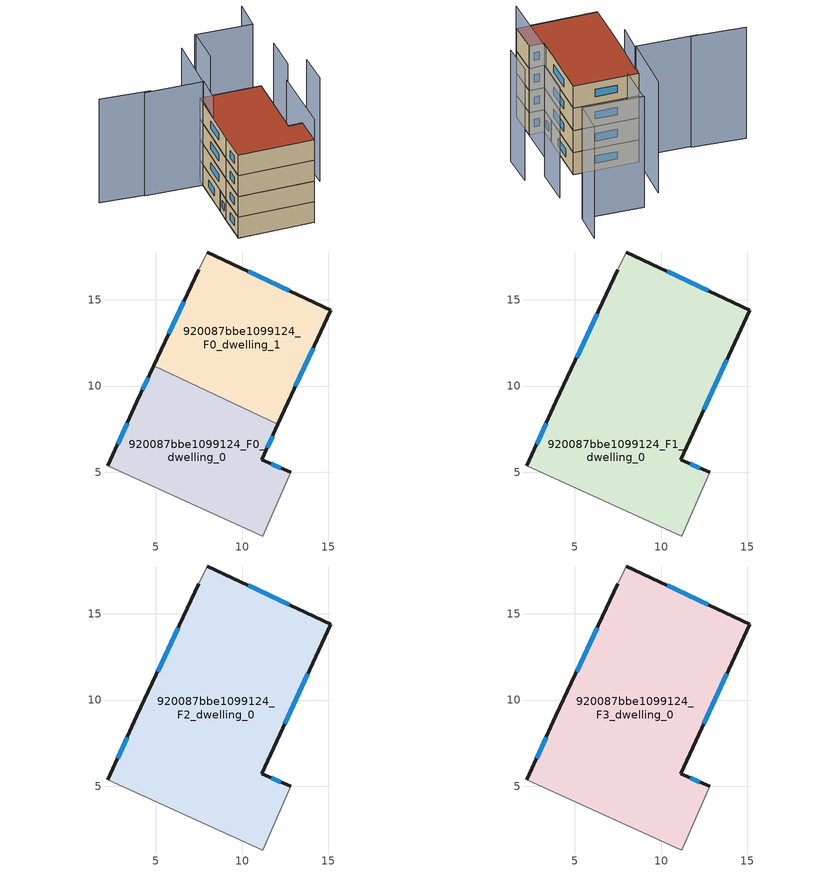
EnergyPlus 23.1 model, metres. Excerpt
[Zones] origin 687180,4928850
920087bbe1099124_F0_dwelling_0
 floor ground (EU_floor_Construction): 11.2,1.29 12.81,4.99 11.13,5.72 12.08,7.78 4.86,11.17 3.89,9.1 2.21,5.36 z0
 wall outside (EU_wall_Construction): 2.21,5.36 3.89,9.1 4.86,11.17 / 12.08,7.78 11.13,5.72 12.81,4.99 z0:3
 wall adiabatic (EU_wall_Construction): 12.81,4.99 11.2,1.29 2.21,5.36 z0:3
 wall to 920087bbe1099124_F0_dwelling_1 (EU_wall_Construction): 4.86,11.17 12.08,7.78 z0:3
 window (EU_Window_Construction): 2.77,6.61 3.33,7.85 / 4.22,9.79 4.54,10.48 / 11.77,7.09 11.45,6.41 / 11.69,5.48 12.25,5.23 z1:2
920087bbe1099124_F0_dwelling_1
 floor ground (EU_floor_Construction): 12.08,7.78 15.13,14.41 7.96,17.78 7.48,16.75 4.86,11.17 z0
 wall outside (EU_wall_Construction): 7.96,17.78 15.13,14.41 12.08,7.78 / 4.86,11.17 7.48,16.75 z0:3
 wall adiabatic (EU_wall_Construction): 7.48,16.75 7.96,17.78 z0:3
 window (EU_Window_Construction): 10.35,16.66 12.74,15.53 / 14.12,12.2 13.1,9.99 / 5.74,13.03 6.61,14.89 z1:2
920087bbe1099124_F1_dwelling_0
 floor to 920087bbe1099124_F0_dwelling_0 (EU_floor_Construction): 11.2,1.29 12.81,4.99 11.13,5.72 12.08,7.78 4.87,11.17 3.89,9.1 2.21,5.36 z3
 floor to 920087bbe1099124_F0_dwelling_1 (EU_floor_Construction): 12.08,7.78 15.13,14.41 7.96,17.78 7.48,16.75 4.87,11.17 z3
 wall outside (EU_wall_Construction): 2.21,5.36 3.89,9.1 7.48,16.75 / 7.96,17.78 15.13,14.41 11.13,5.72 12.81,4.99 z3:6
 wall adiabatic (EU_wall_Construction): 12.81,4.99 11.2,1.29 2.21,5.36 / 7.48,16.75 7.96,17.78 z3:6
 window (EU_Window_Construction): 2.77,6.61 3.33,7.85 / 5.09,11.65 6.29,14.2 / 10.35,16.66 12.74,15.53 / 13.8,11.51 12.47,8.62 / 11.69,5.48 12.25,5.23 z4:5
920087bbe1099124_F2_dwelling_0
 floor to 920087bbe1099124_F1_dwelling_0 (EU_floor_Construction): 11.2,1.29 12.81,4.99 11.13,5.72 15.13,14.41 7.96,17.78 7.48,16.75 3.89,9.1 2.21,5.36 z6
 wall outside (EU_wall_Construction): 2.21,5.36 3.89,9.1 7.48,16.75 / 7.96,17.78 15.13,14.41 11.13,5.72 12.81,4.99 z6:9
 wall adiabatic (EU_wall_Construction): 12.81,4.99 11.2,1.29 2.21,5.36 / 7.48,16.75 7.96,17.78 z6:9
 window (EU_Window_Construction): 2.77,6.61 3.33,7.85 / 5.09,11.65 6.29,14.2 / 10.35,16.66 12.74,15.53 / 13.8,11.51 12.47,8.62 / 11.69,5.48 12.25,5.23 z7:8
920087bbe1099124_F3_dwelling_0
 floor to 920087bbe1099124_F2_dwelling_0 (EU_floor_Construction): 11.2,1.29 12.81,4.99 11.13,5.72 15.13,14.41 7.96,17.78 7.48,16.75 3.89,9.1 2.21,5.36 z9
 wall outside (EU_wall_Construction): 2.21,5.36 3.89,9.1 7.48,16.75 / 7.96,17.78 15.13,14.41 11.13,5.72 12.81,4.99 z9:12
 wall adiabatic (EU_wall_Construction): 12.81,4.99 11.2,1.29 2.21,5.36 / 7.48,16.75 7.96,17.78 z9:12
 window (EU_Window_Construction): 2.77,6.61 3.33,7.85 / 5.09,11.65 6.29,14.2 / 10.35,16.66 12.74,15.53 / 13.8,11.51 12.47,8.62 / 11.69,5.48 12.25,5.23 z10:11
 roof outside (EU_roof_Construction): 15.13,14.41 11.13,5.72 12.81,4.99 11.2,1.29 2.21,5.36 3.89,9.1 7.48,16.75 7.96,17.78 z12
shading: 11.16,1.27 14.94,9.79 / 18.15,7.36 19.83,11.29 / 17.61,12.3 19.61,16.69 / 12.15,20.18 14.31,24.8 / 7.67,16.78 5.93,13.44 / 10.95,23.83 7.48,16.75 / 7.48,16.75 0.79,20.03 / 22.74,25.37 20.84,21.55 / 20.84,21.55 14.19,24.86 / 1.56,19.78 -4.19,22.86 z0:15
[Building]
EU S2 Campaign: North Axis=0; Terrain=City; Solar Distribution=FullExterior
[Site:Location]
Bologna: Latitude=44.5; Longitude=11.25; Time Zone=1; Elevation=37
[SizingPeriod:WeatherFileDays]
AnnualSizingPeriod: Begin Month=1; Begin Day of Month=1; End Month=12; End Day of Month=31; Day of Week for Start Day=Monday; Use Weather File Daylight Saving Period=No; Use Weather File Rain and Snow Indicators=No
[MATERIAL]
EU_InternalMass_Material: Roughness=MediumRough; Thickness=0.1; Conductivity=1; Density=1800; Specific Heat=900; Thermal Absorptance=0.9; Solar Absorptance=0.7; Visible Absorptance=0.7
[MATERIAL:NOMASS] Roughness=MediumRough; Thermal Absorptance=0.9; Solar Absorptance=0.7; Visible Absorptance=0.7
Name | Thermal Resistance
EU_wall_NoMass | 0.937881
EU_roof_NoMass | 0.548572
EU_floor_NoMass | 0.71348
[WINDOWMATERIAL:SIMPLEGLAZINGSYSTEM]
EU_Window_SimpleGlazing: UFactor=4.25633; Solar Heat Gain Coefficient=0.85; Visible Transmittance=0.85
[CONSTRUCTION]
EU_wall_Construction: EU_wall_NoMass
EU_roof_Construction: EU_roof_NoMass
EU_floor_Construction: EU_floor_NoMass
EU_InternalMass_Construction: EU_InternalMass_Material
EU_Window_Construction: EU_Window_SimpleGlazing
[ZONE] Type=1; Multiplier=1; Ceiling Height=autocalculate; Floor Area=autocalculate; Part of Total Floor Area=Yes
Name | Volume
920087bbe1099124_F0_dwelling_0; 920087bbe1099124_F0_dwelling_1 | 173.993
920087bbe1099124_F1_dwelling_0 | 347.982
920087bbe1099124_F2_dwelling_0; 920087bbe1099124_F3_dwelling_0 | 347.985
[INTERNALMASS] Construction=EU_InternalMass_Construction
Name | Zone or ZoneList | Surface Area
920087bbe1099124_F0_dwelling_0_EU_InternalMass | 920087bbe1099124_F0_dwelling_0 | 57.9983
920087bbe1099124_F0_dwelling_1_EU_InternalMass | 920087bbe1099124_F0_dwelling_1 | 57.9993
920087bbe1099124_F1_dwelling_0_EU_InternalMass | 920087bbe1099124_F1_dwelling_0 | 115.995
920087bbe1099124_F2_dwelling_0_EU_InternalMass | 920087bbe1099124_F2_dwelling_0 | 115.995
920087bbe1099124_F3_dwelling_0_EU_InternalMass | 920087bbe1099124_F3_dwelling_0 | 115.995
[OTHEREQUIPMENT] Fuel Type=Electricity; Design Level Calculation Method=Watts/Area; Power per Zone Floor Area=1; Fraction Latent=0; Fraction Radiant=0; Fraction Lost=0; Carbon Dioxide Generation Rate=0; EndUse Subcategory=EU_Step8_InternalGains
Name | Zone or ZoneList or Space or SpaceList | Schedule
EU_Step8_InternalGain_920087bbe1099124_F0_dwelling_0_f000 | 920087bbe1099124_F0_dwelling_0 | EU_Step8_GainSchedule_920087bbe1099124_F0_dwelling_0_f000
EU_Step8_InternalGain_920087bbe1099124_F0_dwelling_1_f000 | 920087bbe1099124_F0_dwelling_1 | EU_Step8_GainSchedule_920087bbe1099124_F0_dwelling_1_f000
EU_Step8_InternalGain_920087bbe1099124_F1_dwelling_0_f000 | 920087bbe1099124_F1_dwelling_0 | EU_Step8_GainSchedule_920087bbe1099124_F1_dwelling_0_f000
EU_Step8_InternalGain_920087bbe1099124_F2_dwelling_0_f000 | 920087bbe1099124_F2_dwelling_0 | EU_Step8_GainSchedule_920087bbe1099124_F2_dwelling_0_f000
EU_Step8_InternalGain_920087bbe1099124_F3_dwelling_0_f000 | 920087bbe1099124_F3_dwelling_0 | EU_Step8_GainSchedule_920087bbe1099124_F3_dwelling_0_f000
[ZONEVENTILATION:DESIGNFLOWRATE] Schedule=EU_AlwaysOn; Design Flow Rate Calculation Method=AirChanges/Hour; Air Changes per Hour=0.687892; Ventilation Type=Natural; Fan Pressure Rise=0; Fan Total Efficiency=1; Constant Term Coefficient=1; Temperature Term Coefficient=0; Velocity Term Coefficient=0; Velocity Squared Term Coefficient=0; Minimum Indoor Temperature=-100; Maximum Indoor Temperature=100; Delta Temperature=-100; Minimum Outdoor Temperature=-100; Maximum Outdoor Temperature=100; Maximum Wind Speed=40
Name | Zone or ZoneList or Space or SpaceList
EU_ConstantAir_920087bbe1099124_F0_dwelling_0 | 920087bbe1099124_F0_dwelling_0
EU_ConstantAir_920087bbe1099124_F0_dwelling_1 | 920087bbe1099124_F0_dwelling_1
EU_ConstantAir_920087bbe1099124_F1_dwelling_0 | 920087bbe1099124_F1_dwelling_0
EU_ConstantAir_920087bbe1099124_F2_dwelling_0 | 920087bbe1099124_F2_dwelling_0
EU_ConstantAir_920087bbe1099124_F3_dwelling_0 | 920087bbe1099124_F3_dwelling_0
[HVACTEMPLATE:THERMOSTAT] Constant Heating Setpoint=20; Constant Cooling Setpoint=50
EU_HeatOnly_920087bbe1099124_F0_dwelling_0; EU_HeatOnly_920087bbe1099124_F0_dwelling_1; EU_HeatOnly_920087bbe1099124_F1_dwelling_0; EU_HeatOnly_920087bbe1099124_F2_dwelling_0; EU_HeatOnly_920087bbe1099124_F3_dwelling_0
[HVACTEMPLATE:ZONE:IDEALLOADSAIRSYSTEM] System Availability Schedule=EU_AlwaysOn; Maximum Heating Supply Air Temperature=50; Minimum Cooling Supply Air Temperature=13; Maximum Heating Supply Air Humidity Ratio=0.0156; Minimum Cooling Supply Air Humidity Ratio=0.0077; Heating Limit=NoLimit; Cooling Limit=NoLimit; Heating Availability Schedule=EU_AlwaysOn; Cooling Availability Schedule=EU_CoolingOff; Dehumidification Control Type=ConstantSensibleHeatRatio; Cooling Sensible Heat Ratio=0.7; Dehumidification Setpoint=60; Humidification Control Type=None; Humidification Setpoint=30; Outdoor Air Method=None; Outdoor Air Flow Rate per Person=0.00944; Outdoor Air Flow Rate per Zone Floor Area=0; Outdoor Air Flow Rate per Zone=0; Demand Controlled Ventilation Type=None; Outdoor Air Economizer Type=NoEconomizer; Heat Recovery Type=None; Sensible Heat Recovery Effectiveness=0.7; Latent Heat Recovery Effectiveness=0.65
Name | Template Thermostat
920087bbe1099124_F0_dwelling_0 | EU_HeatOnly_920087bbe1099124_F0_dwelling_0
920087bbe1099124_F0_dwelling_1 | EU_HeatOnly_920087bbe1099124_F0_dwelling_1
920087bbe1099124_F1_dwelling_0 | EU_HeatOnly_920087bbe1099124_F1_dwelling_0
920087bbe1099124_F2_dwelling_0 | EU_HeatOnly_920087bbe1099124_F2_dwelling_0
920087bbe1099124_F3_dwelling_0 | EU_HeatOnly_920087bbe1099124_F3_dwelling_0
[SIZING:ZONE] Zone Cooling Design Supply Air Temperature Input Method=SupplyAirTemperature; Zone Cooling Design Supply Air Temperature=13; Zone Heating Design Supply Air Temperature Input Method=SupplyAirTemperature; Zone Heating Design Supply Air Temperature=50; Zone Cooling Design Supply Air Humidity Ratio=0.008; Zone Heating Design Supply Air Humidity Ratio=0.008; Cooling Design Air Flow Method=DesignDay; Cooling Design Air Flow Rate=0; Cooling Minimum Air Flow per Zone Floor Area=0.000762; Cooling Minimum Air Flow=0; Cooling Minimum Air Flow Fraction=0.2; Heating Design Air Flow Method=DesignDay; Heating Design Air Flow Rate=0; Heating Maximum Air Flow per Zone Floor Area=0.002032; Heating Maximum Air Flow=0.141576; Heating Maximum Air Flow Fraction=0.3; Account for Dedicated Outdoor Air System=No; Dedicated Outdoor Air System Control Strategy=NeutralSupplyAir; Dedicated Outdoor Air Low Setpoint Temperature for Design=autosize; Dedicated Outdoor Air High Setpoint Temperature for Design=autosize; Zone Load Sizing Method=Sensible Load Only No Latent Load; Zone Latent Cooling Design Supply Air Humidity Ratio Input Method=HumidityRatioDifference; Zone Cooling Design Supply Air Humidity Ratio Difference=0.005; Zone Latent Heating Design Supply Air Humidity Ratio Input Method=HumidityRatioDifference; Zone Humidification Design Supply Air Humidity Ratio Difference=0.005
920087bbe1099124_F0_dwelling_0; 920087bbe1099124_F0_dwelling_1; 920087bbe1099124_F1_dwelling_0; 920087bbe1099124_F2_dwelling_0; 920087bbe1099124_F3_dwelling_0
[SCHEDULE:CONSTANT]
Name | Hourly Value
EU_AlwaysOn | 1
EU_CoolingOff | 0
[SCHEDULE:FILE] Column Number=1; Rows to Skip at Top=0; Number of Hours of Data=8760; Column Separator=Comma; Interpolate to Timestep=No; Minutes per Item=60; Adjust Schedule for Daylight Savings=Yes
Name | File
EU_Step8_GainSchedule_920087bbe1099124_F0_dwelling_0_f000 | ../../schedules/920087bbe1099124/920087bbe1099124_F0_dwelling_0_f000_gain.csv
EU_Step8_GainSchedule_920087bbe1099124_F0_dwelling_1_f000 | ../../schedules/920087bbe1099124/920087bbe1099124_F0_dwelling_1_f000_gain.csv
EU_Step8_GainSchedule_920087bbe1099124_F1_dwelling_0_f000 | ../../schedules/920087bbe1099124/920087bbe1099124_F1_dwelling_0_f000_gain.csv
EU_Step8_GainSchedule_920087bbe1099124_F2_dwelling_0_f000 | ../../schedules/920087bbe1099124/920087bbe1099124_F2_dwelling_0_f000_gain.csv
EU_Step8_GainSchedule_920087bbe1099124_F3_dwelling_0_f000 | ../../schedules/920087bbe1099124/920087bbe1099124_F3_dwelling_0_f000_gain.csv
